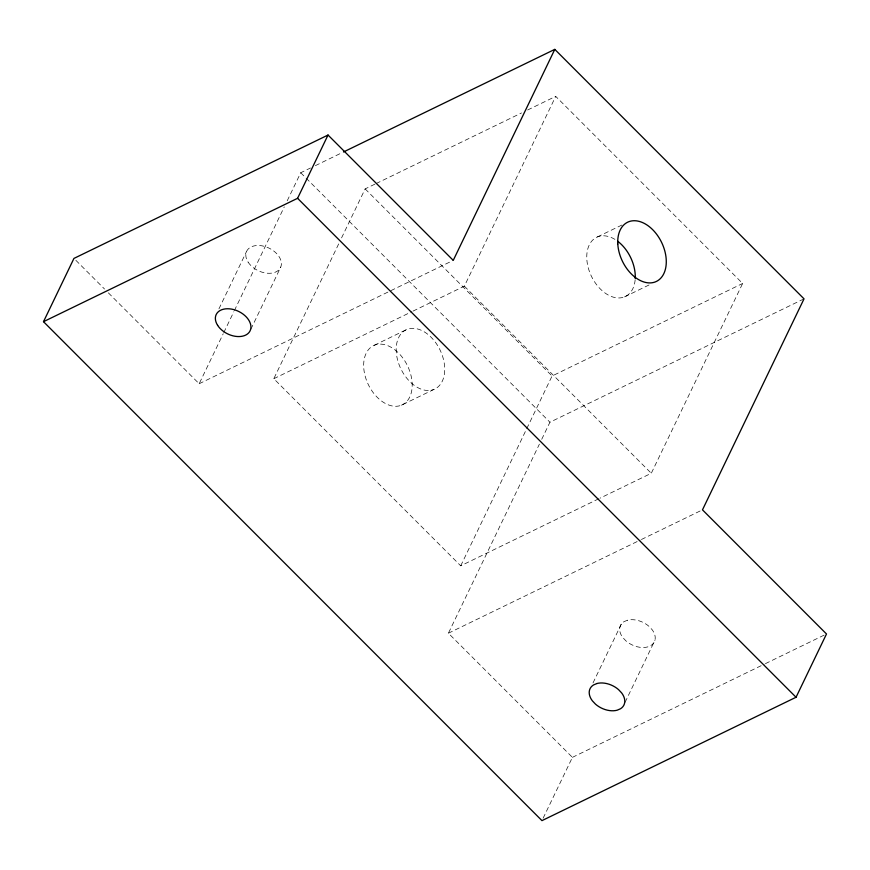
<?xml version="1.0" encoding="UTF-8"?>
<svg xmlns="http://www.w3.org/2000/svg" width="870" height="870" viewBox="0 0 870 870"><rect width="100%" height="100%" fill="white"/><g stroke="black" fill="none" stroke-linecap="round" stroke-linejoin="round"><path stroke-width="0.65" stroke-dasharray="4.35 3.26" d="M218.935 308.861L246.46 251.669M108.358 292.853L199.165 383.746L223.231 333.743M223.818 332.525L233.802 311.786M234.389 310.568L284.272 206.908M287.209 200.807L300.715 172.749L310.481 168.008M250.886 329.164L280.749 267.112M598.756 498.782L460.719 565.815L273.8 378.711L339.224 242.784M341.573 237.88L365.15 188.899L374.926 184.146M413.054 311.09L464.362 286.176L555.712 96.363L742.643 283.468L651.293 473.28L599.985 498.195M460.719 565.815L526.143 429.889M526.731 428.66L552.08 376.003L742.643 283.468M543.13 818.191L572.416 757.357L448.398 633.219L539.378 444.178M541.727 439.296L549.938 422.222L802.803 299.432M593.003 682.939L621.365 624.029M625.095 702.286L654.958 640.233M315.375 165.637L342.247 152.587M376.144 183.559L521.511 112.969M527.622 110.001L555.712 96.363M199.165 383.746L453.248 260.369M273.8 378.711L411.836 311.678M374.372 345.227L406.899 329.436M597.462 236.901L622.496 224.743M401.483 405.181A32.919 21.739 64.1 0 0 398.58 353.057A32.919 21.739 64.1 0 0 363.714 367.379A32.919 21.739 64.1 0 0 401.483 405.181L434.01 389.39A32.919 21.739 64.1 0 0 431.118 337.266A32.919 21.739 64.1 0 0 396.241 351.578A32.919 21.739 64.1 0 0 434.01 389.39M624.573 296.855L649.607 284.697M448.398 633.219L640.179 540.096M641.407 539.498L702.481 509.842M572.416 757.357L764.197 664.223M765.426 663.636L825.282 634.567M464.362 286.176L651.293 473.28M365.15 188.899L552.08 376.003M300.715 172.749L549.938 422.222M75.864 260.326L104.541 289.025M635.154 279.814A32.919 21.739 64.1 0 1 607.76 294.756A32.919 21.739 64.1 0 1 587.076 252.311A32.919 21.739 64.1 0 1 615.666 239.837M627.324 620.256L623.877 621.735A18.814 12.517 25.7 0 0 622.811 637.558L625.932 640.875A18.814 12.517 25.7 0 0 647.574 646.943L651.01 645.453A18.814 12.517 25.7 0 0 652.087 629.641L648.966 626.324A18.814 12.517 25.7 0 0 627.324 620.256M248.102 262.12A18.814 12.517 25.7 0 0 278.922 269.841A18.814 12.517 25.7 0 0 263.773 246.21A18.814 12.517 25.7 0 0 248.102 262.12"/><path stroke-width="1.3" d="M43.5 321.683L73.95 258.412L328.033 135.035L453.248 260.369L554.799 49.372L804.032 298.845L702.481 509.842L826.5 633.98L796.05 697.251L541.966 820.627L43.5 321.683L297.583 198.306L328.033 135.035M343.465 151.989L554.799 49.372M297.583 198.306L796.05 697.251M617.722 241.273A32.919 21.739 64.1 0 1 635.241 278.563M596.874 683.526L593.427 685.005A18.814 12.517 25.7 0 0 592.361 700.828L595.482 704.145A18.814 12.517 25.7 0 0 617.124 710.214L620.56 708.735A18.814 12.517 25.7 0 0 621.637 692.911L618.516 689.595A18.814 12.517 25.7 0 0 596.874 683.526M617.798 243.992A32.919 21.739 64.1 0 0 655.567 281.804A32.919 21.739 64.1 0 0 652.674 229.68A32.919 21.739 64.1 0 0 617.798 243.992M217.652 325.391A18.814 12.517 25.7 0 0 248.472 333.112A18.814 12.517 25.7 0 0 233.323 309.481A18.814 12.517 25.7 0 0 217.652 325.391"/></g></svg>
